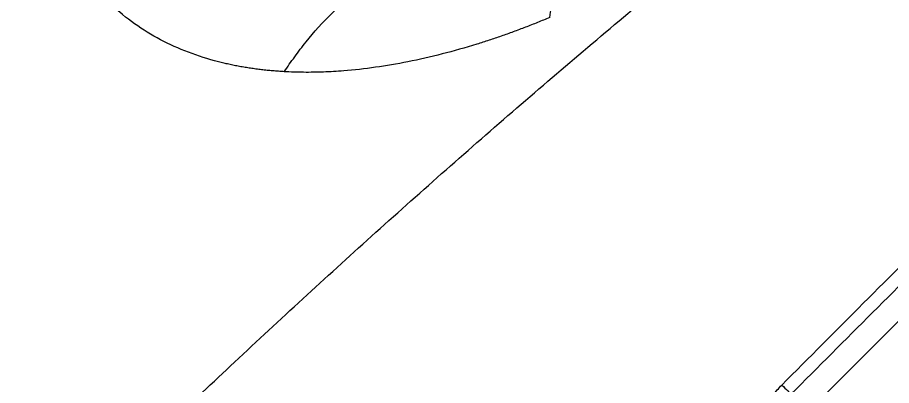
# Model space of a CAD drawing. Extents: x 0 to 84, y -21 to 126.
# Drawn here: x 34.37 to 37.892, y 45.191 to 46.672 of the extents above; entities that cross this region are included whole.
import ezdxf

# ---------------------------------------------------------------- set-up
doc = ezdxf.new("R2010")
doc.units = 0
doc.header["$MEASUREMENT"] = 0
doc.layers.add('1', color=4, linetype='Continuous')

# ---------------------------------------------------------------- blocks, each defined once
blk = doc.blocks.new('PRODIGY')
at = {"layer": '1', "color": 3, "linetype": 'Continuous', "lineweight": 25}
blk.add_line((37.5561, 45.086), (38.2148, 45.7447), dxfattribs=at)
for points, knots in [([(34.4823, 48.2616), (34.4583, 48.241), (34.4104, 48.1998), (34.3387, 48.1375), (34.2672, 48.0748), (34.1957, 48.0118), (34.1244, 47.9484), (34.0532, 47.8847), (33.9821, 47.8206), (33.911, 47.7561), (33.8401, 47.6914), (33.7692, 47.6262), (33.6984, 47.5608), (33.6277, 47.495), (33.557, 47.4289), (33.4864, 47.3625), (33.4159, 47.2958), (33.2753, 47.1623), (33.0658, 46.9609), (32.8185, 46.7193), (32.6028, 46.5063), (32.419, 46.3238), (32.2977, 46.2026), (32.2374, 46.1424)], [0, 0, 0, 0, 0.030701, 0.061452, 0.092254, 0.123106, 0.15401, 0.184967, 0.215975, 0.247037, 0.278152, 0.309321, 0.340544, 0.371821, 0.403153, 0.434539, 0.46598, 0.497476, 0.622864, 0.748331, 0.833404, 0.917294, 1, 1, 1, 1]), ([(34.1531, 44.2267), (34.182, 44.2556), (34.2704, 44.344), (34.4112, 44.4834), (34.5661, 44.6354), (34.754, 44.8183), (34.9765, 45.0322), (35.339, 45.3746), (35.7969, 45.7952), (36.2674, 46.2104), (36.6497, 46.5378), (36.9447, 46.7852), (37.2361, 47.0245), (37.5334, 47.2639), (37.8234, 47.4928), (38.0742, 47.6867), (38.2736, 47.8384), (38.4264, 47.9535), (38.5772, 48.0659), (38.6773, 48.1395), (38.7269, 48.176)], [0, 0, 0, 0, 0.020262, 0.062001, 0.098266, 0.127854, 0.19203, 0.251347, 0.375126, 0.500307, 0.562484, 0.624735, 0.691243, 0.749458, 0.814011, 0.87451, 0.906692, 0.938334, 0.969438, 1, 1, 1, 1]), ([(36.5146, 46.6722), (36.517, 46.6861), (36.5195, 46.7004), (36.5251, 46.729), (36.5281, 46.7433), (36.5386, 46.7856), (36.5473, 46.8127), (36.5682, 46.8616), (36.5803, 46.8834), (36.5999, 46.9119), (36.6067, 46.9207), (36.6202, 46.9373), (36.627, 46.945), (36.6337, 46.9526)], [0, 0, 0, 0, 0.125, 0.125, 0.25, 0.25, 0.5, 0.5, 0.75, 0.75, 0.875, 0.875, 1, 1, 1, 1]), ([(35.4443, 46.454), (35.4366, 46.4544), (35.4212, 46.4554), (35.3983, 46.4572), (35.3756, 46.4593), (35.3531, 46.4618), (35.3308, 46.4646), (35.3086, 46.4677), (35.2867, 46.4712), (35.2649, 46.475), (35.2433, 46.4792), (35.2219, 46.4837), (35.2007, 46.4886), (35.1448, 46.5024), (35.0574, 46.53), (34.9445, 46.5809), (34.8403, 46.6445), (34.7613, 46.7087), (34.7031, 46.7666), (34.6665, 46.808), (34.6362, 46.8463), (34.6112, 46.8804), (34.5952, 46.9045), (34.5871, 46.9166)], [0, 0, 0, 0, 0.020732, 0.041472, 0.062222, 0.082984, 0.103762, 0.124558, 0.145374, 0.166212, 0.187077, 0.207969, 0.228891, 0.249846, 0.375026, 0.499522, 0.624947, 0.749463, 0.811982, 0.874915, 0.915813, 0.957502, 1, 1, 1, 1]), ([(35.4443, 46.454), (35.4581, 46.4735), (35.4722, 46.4936), (35.5016, 46.534), (35.5169, 46.5542), (35.5649, 46.6143), (35.5996, 46.6532), (35.6729, 46.7244), (35.7114, 46.7565), (35.7694, 46.7988), (35.7887, 46.812), (35.8269, 46.8369), (35.8458, 46.8485), (35.8642, 46.8599)], [0, 0, 0, 0, 0.125, 0.125, 0.25, 0.25, 0.5, 0.5, 0.75, 0.75, 0.875, 0.875, 1, 1, 1, 1]), ([(36.5146, 46.6722), (36.5064, 46.6687), (36.4901, 46.6619), (36.4657, 46.652), (36.4412, 46.6423), (36.4168, 46.6328), (36.3923, 46.6235), (36.3678, 46.6144), (36.3434, 46.6056), (36.3189, 46.597), (36.2944, 46.5886), (36.2699, 46.5804), (36.2454, 46.5725), (36.1818, 46.5525), (36.0798, 46.5236), (35.9436, 46.4927), (35.8112, 46.4701), (35.7124, 46.4592), (35.6433, 46.4544), (35.6027, 46.4524), (35.5625, 46.4514), (35.5227, 46.4513), (35.4832, 46.452), (35.4573, 46.4533), (35.4443, 46.454)], [0, 0, 0, 0, 0.020628, 0.041309, 0.062049, 0.082852, 0.103721, 0.124662, 0.145679, 0.166775, 0.187956, 0.209225, 0.230586, 0.252045, 0.375968, 0.502246, 0.625368, 0.750974, 0.792115, 0.833378, 0.87478, 0.916339, 0.958073, 1, 1, 1, 1]), ([(37.45, 45.1924), (37.5595, 45.3021), (37.7789, 45.522), (37.9984, 45.7416), (38.1085, 45.8517)], [0, 0, 0, 0, 0.4989038, 1, 1, 1, 1]), ([(37.3006, 44.9063), (37.3015, 44.9113), (37.3034, 44.9214), (37.3068, 44.9363), (37.3105, 44.9511), (37.3147, 44.9658), (37.3192, 44.9803), (37.3242, 44.9946), (37.3295, 45.0088), (37.3353, 45.0228), (37.3414, 45.0367), (37.348, 45.0504), (37.3567, 45.0674), (37.3679, 45.0873), (37.3822, 45.1099), (37.3975, 45.1317), (37.4139, 45.1528), (37.4313, 45.1731), (37.4438, 45.1859), (37.45, 45.1924)], [0, 0, 0, 0, 0.046935, 0.093666, 0.140226, 0.186653, 0.23298, 0.279245, 0.325483, 0.371729, 0.418021, 0.464393, 0.510881, 0.592445, 0.673736, 0.754947, 0.836268, 0.91789, 1, 1, 1, 1]), ([(37.45, 45.1924), (37.4585, 45.1839), (37.4671, 45.1753), (37.4804, 45.1618), (37.4851, 45.1571), (37.4867, 45.1554)], [0, 0, 0, 0, 0.5, 0.5, 1, 1, 1, 1])]:
    blk.add_open_spline(points, degree=3, knots=knots, dxfattribs=at)
blk.add_open_spline([(37.4867, 45.1554), (37.7062, 45.3747), (37.9259, 45.594), (38.1461, 45.8134)], degree=3, dxfattribs=at)

msp = doc.modelspace()

# ---------------------------------------------------------------- block references
at = {"layer": '1'}
msp.add_blockref('PRODIGY', (0, 0), dxfattribs=at)

doc.saveas('drawing.dxf')
